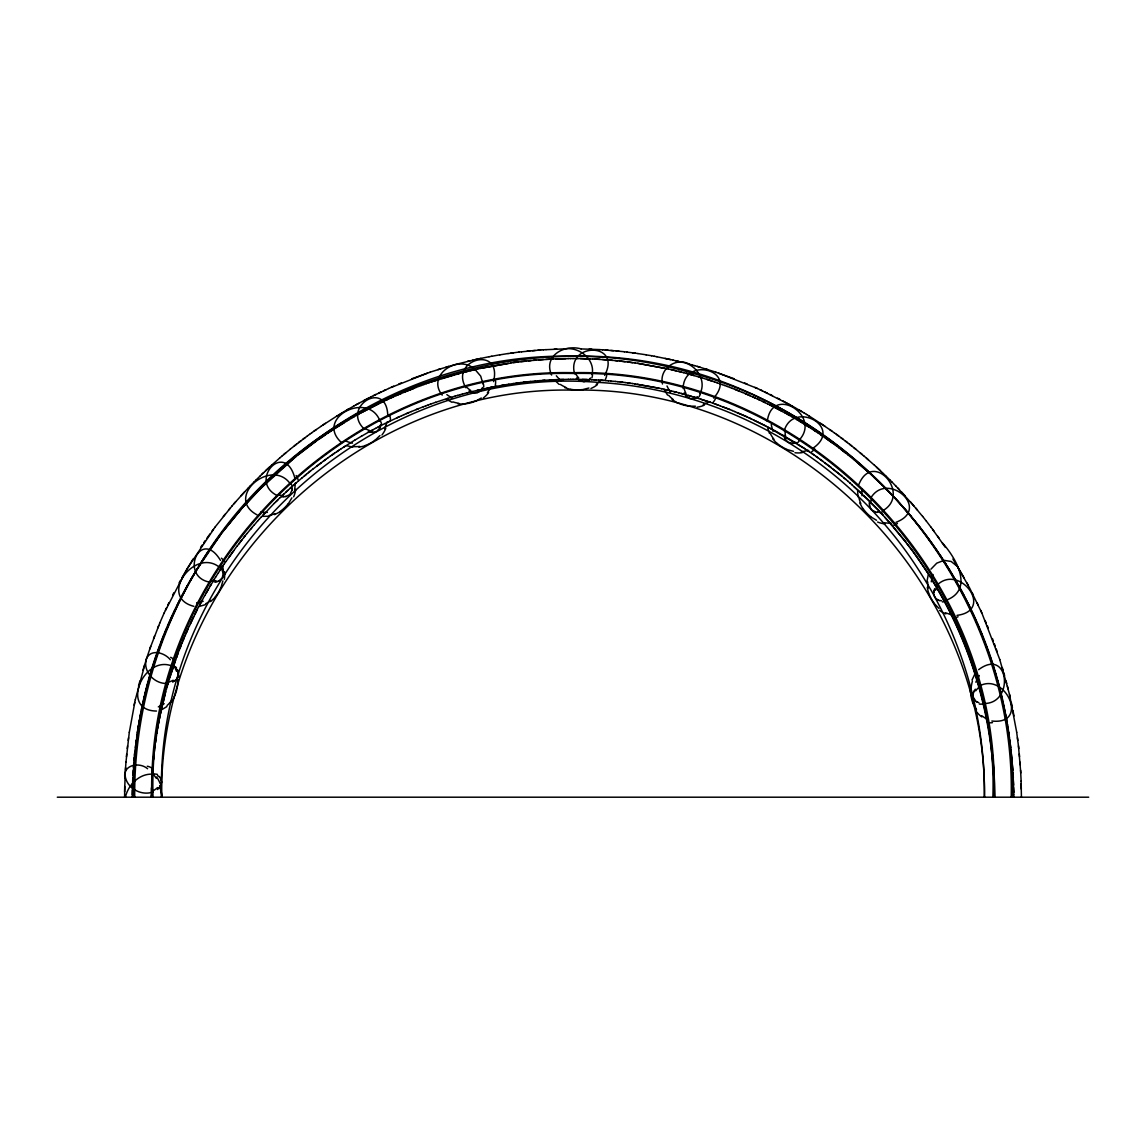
<?xml version="1.0" encoding="UTF-8"?>
<svg xmlns="http://www.w3.org/2000/svg" width="1146" height="1146" viewBox="0 0 1146 1146"><rect width="100%" height="100%" fill="white"/><g stroke="black" fill="none" stroke-linecap="round" stroke-linejoin="round"><path stroke-width="1.5" d="M124.613 797.201L124.699 786.457M1011.216 797.201C1015.385 605.346 877.736 422.416 692.256 373.195C508.681 318.058 296.241 401.544 198.731 566.439M1012.104 797.201C1018.608 560.996 809.248 350.805 573.043 356.234C336.838 350.805 127.478 560.996 133.996 797.201M992.894 797.201C1000.229 570.579 799.607 368.238 572.957 373.467C346.321 368.238 145.685 570.579 153.034 797.201M994.126 797.201C1001.26 570.106 800.166 367.451 573.043 372.694C345.92 367.451 144.826 570.106 151.974 797.201M132.306 797.201L132.764 777.604M151.516 797.201L151.415 787.889M132.32 794.765L132.406 789.895M151.229 797.201L151.258 794.88M124.642 791.829L125.215 772.963M151.587 792.559L151.687 780.856M132.463 787.445L134.197 757.707M151.773 785.554L152.089 773.765M125 778.363C122.092 764.883 139.253 761.488 147.576 768.737M380.529 424.736L380.3 426.441M152.089 778.506L152.619 766.66M125.258 772.963L125.945 762.133M132.95 775.14L133.251 770.184M125.415 770.255L125.587 767.548M857.623 490.316L858.01 496.934M152.518 771.416L153.034 761.889M133.423 767.691L133.81 762.706M927.057 581.022L928.231 574.862M125.974 762.133L129.297 732.28M933.718 592.267C933.603 593.112 933.732 595.146 934.448 596.436C967.854 657.646 985.216 727.481 984.428 797.201C987.064 578.1 792.029 385.228 573 390.141C353.971 385.228 158.95 578.1 161.572 797.201C154.123 564.806 366.204 363.282 597.883 382.363C710.491 388.666 819.189 444.003 890.528 531.372C907.804 551.957 922.315 574.705 935.537 598.011C936.253 598.785 937.127 599.401 938.087 599.845M153.077 764.296L153.507 757.119M134.025 760.213L134.698 752.693M126.432 756.718L126.676 753.996M767.276 421.313C772.103 384.182 822.011 415.941 799.12 440.107M153.521 759.526L153.765 754.727M134.497 755.2L138.122 727.438L144.31 696.825M177.601 685.953L177.759 679.034M127.235 748.567L127.535 745.86M154.022 754.741L154.323 749.928M154.28 752.349L154.939 745.115M135.314 747.665L135.615 745.144M970.605 686.196L970.39 692.155M154.868 747.536L155.612 740.287M128.194 740.416L128.553 737.709M135.93 742.622L136.259 740.101M155.512 742.723L156.343 735.46M869.427 502.063L869.284 503.996M136.618 737.566L136.976 735.044M129.312 732.28L135.285 699.762M156.214 737.895L157.131 730.618M137.362 732.509L137.749 729.973M156.973 733.068L157.976 725.762M291.843 490.603L289.866 494.499L285.698 496.633M138.165 727.424L140.958 712.153M377.922 427.186L384.999 423.519M157.79 728.226L158.893 720.906M158.664 723.37L159.867 716.035M222.911 580.864L220.963 587.626M159.595 718.499L160.898 711.165M141.488 709.589L142.018 707.039M134.125 705.162L134.712 702.455M160.598 713.643L161.987 706.294M142.577 704.489L143.15 701.925M135.3 699.762L146.201 659.609M161.658 708.772L165.64 691.654M294.608 490.202L295.41 482.896M387.176 421.929L384.583 428.79M143.723 699.375L151.258 671.227M784.208 430.824C793.233 399.911 844.144 426.77 813.015 448.186M162.775 703.888L166.299 689.204M493.539 381.618C502.578 344.688 448.874 359.572 465.906 387.778M144.955 694.247L148.292 681.455M138.508 686.282L139.912 680.925M125.401 797.201C128.151 784.48 140.285 772.562 153.951 774.309M592.067 374.599C595.462 359.515 579.246 346.536 564.935 348.928M934.004 590.605L934.692 588.672M166.514 689.247L166.987 686.769M146.201 659.537C142.892 672.158 155.326 684.721 167.889 683.345M167.187 686.812L168.39 681.884M149.009 678.89L149.739 676.326M167.875 684.377L169.121 679.449M142.935 670.224L144.539 664.909M150.498 673.776L163.792 635.572L179.636 600.504M169.322 679.492L170.625 674.579M170.052 677.057L175.51 659.967M152.046 668.677L154.495 660.998M171.585 672.186L178.16 652.69M146.215 659.595L150.685 646.43M482.466 387.506L481.735 389.182M155.355 658.449L156.214 655.899M971.994 680.094L974.659 674.45M149.754 649.051L159.767 623.066M157.102 653.349L159.867 645.714M858.841 484.486C873.109 449.49 911.571 494.198 882.864 510.658M973.412 692.428L973.083 696.997L975.633 700.879M176.556 657.589L179.077 650.269M146.344 659.093C150.398 648.392 164.78 652.59 170.324 659.767M153.564 638.58L154.552 635.987M160.812 643.15L163.778 635.543M179.263 650.312L180.968 645.427M180.194 647.905L181.928 643.021M182.099 643.064L183.919 638.193M157.632 628.209L158.692 625.63M164.795 633.007L166.901 627.994M183.088 640.657L184.936 635.801M159.767 623.052L164.222 612.838M185.093 635.844L188.073 628.61M167.961 625.444L172.43 615.431M186.125 633.452L189.162 626.217M379.77 428.045L376.805 431.397L372.249 432.4M164.222 612.824L187.314 568.43L214.975 527.232M189.319 626.26L193.631 616.691M165.382 610.302L166.557 607.781M190.408 623.882L197.169 609.6M173.576 612.895L174.736 610.403M167.731 605.26L168.935 602.739M291.901 497.837L288.291 503.839M177.143 605.432L188.804 583.343M194.949 614.385L198.373 607.251M172.616 595.232L173.877 592.754M174.178 697.47L171.055 702.326M180.867 597.997L187.4 585.735M198.516 607.308L204.647 595.576M491.577 386.789L487.365 392.749M199.733 604.959L202.226 600.289M604.673 375.358C622.393 341.952 566.095 342.153 574.576 373.868M179.077 582.913L180.409 580.478M204.79 595.634L208.615 588.629M870.903 497.808C887.391 470.705 931.426 508.752 896.014 522.304M181.756 578.057L193.087 559.004M188.761 583.3L194.405 573.673M206.094 593.313L211.322 584.045M699.948 393.622C707.125 380.286 695.55 363.497 681.24 362.122M190.136 580.864L195.837 571.267M974.143 690.895L975.332 689.204M210.09 586.394L215.52 577.197M195.794 571.224L221.092 533.979M212.827 581.81L214.23 579.532M215.634 577.255L218.385 572.685M218.514 572.742L222.553 565.508M219.96 570.493L224.315 563.732M160.211 786.543L161.701 782.102L160.282 777.933M930.939 569.175L936.755 563.173L944.018 560.337L951.166 561.483L957.397 566.453L969.545 587.841L981.778 612.824L999.799 659.609M209.689 549.679C160.569 622.163 134.053 709.646 134.698 797.201M200.593 547.387L202.14 545.095M590.505 378.008L589.545 379.197M224.43 563.789L225.834 561.511M209.489 549.965L221.035 533.921L240.732 509.769M203.702 542.817L205.263 540.554M225.948 561.569L236.893 546.241M206.853 538.305L210.076 533.85M229.028 557.171L233.755 550.624M211.681 531.615L213.314 529.409M689.319 364.142C675.854 356.778 658.864 369.141 662.488 384.01M214.961 527.203L232.065 505.945M236.993 546.298L245.23 535.612M238.626 544.149L241.949 539.895M224.473 529.423L240.66 509.698L262.09 486.95M243.625 537.775L246.934 533.506M223.355 516.402L225.074 514.282M247.02 533.578L252.149 527.289M480.804 390.528L477.08 392.949L472.439 392.734M228.541 510.07L230.289 507.993M250.487 529.409L253.911 525.226M379.956 435.552L375 440.336M232.051 505.916L235.618 501.833M233.827 503.853L244.7 491.792M253.997 525.298L257.478 521.158M242.537 507.563L256.031 492.952M257.564 521.215L259.283 519.138M601.521 379.856L596.164 384.426M259.368 519.195L261.102 517.118M713.643 398.063C738.798 369.943 683.632 355.976 683.131 388.551M241.018 495.745L248.396 487.867M214.732 597.768L210.52 601.607M261.173 517.19L274.195 503.38M158.993 788.09L157.446 789.508M263.007 515.184L264.855 513.193M248.381 487.838L250.258 485.933M250.243 485.89L254.011 482.079M258.008 490.918L295.897 456.624M253.997 482.051L255.902 480.174M294.665 477.395C284.136 440.078 247.994 481.449 277.418 495.674M274.266 503.438L279.996 497.679M255.887 480.145L259.712 476.407M937.299 584.947C959.718 563.245 994.8 610.503 957.01 615.359M276.186 501.533L278.106 499.627M264.038 484.873L270.184 478.956M259.698 476.364L263.594 472.668M261.632 474.501L271.502 465.319M280.054 497.736L283.921 493.926M265.528 470.777L269.482 467.095M283.979 493.998L291.915 486.606M176.011 679.893L178.547 675.968L178.246 671.628M272.247 477.008L293.62 458.314L316.167 441.181M285.956 492.135L287.947 490.302M271.487 465.276L279.61 458.128M289.952 488.468L293.949 484.801M978.655 669.665C1009.497 646.444 1014.826 705.506 982.724 703.429M293.992 484.858L295.983 483.01M296.026 483.082L298.032 481.248M279.595 458.085L281.672 456.352M298.075 481.306L302.157 477.739M281.658 456.309L290.038 449.375M283.735 454.547L285.812 452.799M697.384 396.688L696.037 397.633M302.2 477.796L310.552 470.891M304.277 476.063L306.369 474.344M290.024 449.332L296.456 444.261M308.475 472.639L312.672 469.215M166.886 706.581L161.873 709.632M298.032 454.747L311.511 444.404M294.293 445.909L307.372 435.981M312.7 469.273L325.607 459.474M298.59 442.542L300.768 440.866M316.969 465.978L321.281 462.726M302.945 439.205L305.151 437.571M307.357 435.938L309.592 434.363M323.459 461.122L327.799 457.899M309.578 434.305L311.827 432.744M313.789 442.743L325.421 434.735M311.798 432.701L316.31 429.564M327.813 457.956L329.991 456.337M314.047 431.111L320.851 426.441M318.387 439.448L332.455 430.051M330.019 456.395L334.417 453.257M332.225 454.847L338.872 450.249M588.127 380.4L583.93 381.761L579.518 380.372M481.291 398.02L475.304 401.387M320.837 426.398L337.082 415.912M336.652 451.81L341.107 448.759M323.129 424.851L325.421 423.318M327.67 433.045L344.344 422.573M709.503 401.601L703.214 404.624M341.121 448.817L354.701 440.179M343.37 447.355L345.619 445.894M380.042 421.141C368.64 390.27 313.904 418.061 341.737 442.8M174.364 681.154L172.645 682.071M334.732 428.418L346.751 421.126M279.638 512.033L274.539 514.64M337.067 415.869L339.445 414.465M339.431 414.408L341.823 413.033M354.716 440.236L361.606 436.096M341.809 412.975L344.201 411.6M346.665 421.026L349.158 419.708M344.187 411.557L353.813 406.056M349.072 419.594L351.564 418.29M346.579 410.153L348.971 408.75M978.67 686.425C1005.243 670.739 1030.053 725.303 991.834 721.02M351.478 418.175L353.985 416.886M361.606 436.153L368.568 432.157M353.899 416.772L358.856 414.15M353.799 406.013L358.684 403.378M358.77 414.035L383.538 401.429M368.568 432.214L373.224 429.607M356.234 404.667L368.525 398.178M361.205 412.689L378.466 403.721M370.889 430.939L375.573 428.36M218.857 581.022L222.281 577.87L223.126 573.587M363.569 400.699L371.003 396.917M375.573 428.418L380.271 425.911M370.989 396.874L388.594 388.523M373.481 395.628L375.974 394.396M384.999 423.576L389.74 421.184M387.362 422.401L399.295 416.729M380.945 402.504L388.537 399.095M378.481 393.178L380.988 391.975M385.944 400.14L393.551 396.817M383.509 390.786L386.044 389.626M396.874 417.889L401.687 415.654M795.868 442.356L794.207 442.958M390.944 397.82L401.1 393.536M388.58 388.465L427.444 373.138M391.13 387.334L393.68 386.202M401.673 415.712L404.08 414.594M395.972 395.585L413.763 388.408M404.065 414.666L408.893 412.531M205.177 604.73L199.476 606.363M406.472 413.62L411.314 411.529M398.808 384.01L401.372 382.936M403.535 392.347L416.299 387.434M411.285 411.586L418.562 408.592M416.113 409.609L423.404 406.715M411.729 378.796L430.079 372.235M416.213 387.305L421.399 385.529M423.375 406.773L425.839 405.813M153.206 791.9C141.545 796.312 126.604 788.333 125.143 775.613M425.811 405.87L428.26 404.91M421.298 385.4L423.934 384.612M428.232 404.968L430.695 404.022M588.915 388.021L582.168 389.74M808.546 450.407L801.398 451.825M423.848 384.483L426.484 383.695M430.667 404.094L435.566 402.318M694.433 398.378L689.949 398.579L686.153 396.144M426.398 383.566L429.048 382.807M428.948 382.678L439.276 379.412M435.537 402.375L447.785 398.321M431.512 381.804L459.775 373.424M430.079 372.178L440.68 368.826M217.024 581.796L214.918 582.297M364.514 445.995L358.899 447.184M438.016 369.599L454.017 364.929M441.74 378.481L454.547 374.685M447.742 398.378L450.22 397.562M450.177 397.619L455.12 396.115M445.995 367.15L448.659 366.376M455.077 396.172L457.569 395.399M457.512 395.47L460.004 394.711M459.961 394.768L462.454 394.038M454.002 364.872L472.825 360.188M457.111 373.983L467.468 371.462M462.411 394.109L467.353 392.749M462.239 372.622L475.146 369.628L480.718 376.16L482.996 383.924M467.296 392.806L472.252 391.502M469.745 392.176L484.471 388.695M467.439 361.391L470.132 360.746M469.932 370.702L477.71 369.055M945.493 600.475C974.716 590.104 956.108 558.073 942.298 542.817M477.08 390.399L479.529 389.826M472.825 360.131L480.933 358.411M475.533 359.515L489.055 356.721M477.624 368.926L508.323 363.411M480.174 368.367L510.858 363.038M484.414 388.752L496.676 386.259M486.849 388.236L494.17 386.775M489.055 356.778L491.763 356.22M491.763 356.277L499.914 354.787M496.605 386.317L508.824 384.211M501.475 385.457L506.331 384.655M499.914 354.859L508.05 353.527M878.982 511.99L877.292 512.119M508.752 384.268L513.68 383.495M508.05 353.584L518.923 352.066M268.522 516.259L262.534 516.345M510.758 362.895L518.45 362.021M513.594 383.552L518.508 382.836M510.772 353.197L513.48 352.825M513.293 362.537L526.014 361.148M516.015 383.208L520.929 382.52M520.843 382.578L528.148 381.69M518.923 352.137L521.631 351.75M520.886 361.577L531.042 360.632M523.249 382.291L525.656 382.005M521.631 351.808L540.64 349.96M528.062 381.747L530.541 381.432M156.515 711.05C118.84 710.592 144.611 653.048 173.189 666.557M527.06 351.22L529.781 350.948M528.435 360.746L536.056 360.188M530.455 381.503L535.34 380.973M532.489 350.69L535.211 350.461M533.449 360.259L550.982 359.185M535.254 381.045L537.732 380.773M695.45 406.214L688.517 406.157M891.201 523.292L884.01 522.82M537.632 380.83L540.11 380.572M537.918 350.232L543.347 349.774M538.448 359.844L543.433 359.472M540.024 380.644L544.88 380.228M542.402 380.458L551.985 379.813M792.445 443.244L788.09 442.299L785.024 438.932M543.333 349.845L546.055 349.602M545.926 359.314L553.461 359.056M546.04 349.673L564.949 348.871M549.521 379.999L554.349 379.698M283.721 496.891L281.701 496.82M553.36 358.927L565.752 358.684M554.249 379.77L556.698 379.613M463.7 404.166L457.942 403.865M554.148 349.258L556.856 349.158M555.824 358.827L568.187 358.655M556.598 379.67L568.416 379.312M558.947 379.584L563.646 379.455M568.087 358.512L570.622 358.641M568.301 379.369L570.737 379.297M570.522 358.497L573.057 358.626M570.636 379.355L573.057 379.283M57.3 797.201L1088.7 797.201M572.957 358.483L575.493 358.641M572.957 379.355L575.392 379.297M575.392 358.497L577.928 358.655M575.278 379.355L577.713 379.312M577.828 358.512L590.19 358.956M577.598 379.369L587.067 379.527M581.065 348.871C563.99 344.115 543.075 356.077 551.613 375.071M580.277 358.555L592.668 359.056M581.051 348.928L599.96 349.602M582.268 379.455L589.431 379.613M589.13 349.158L591.837 349.258M589.316 379.67L591.78 379.698M591.665 379.77L598.885 380.085M592.568 358.927L607.566 359.973M595.032 359.042L600.003 359.314M594.029 379.87L596.393 379.999M599.945 349.673L602.667 349.774M598.756 380.143L603.627 380.4M602.653 349.845L618.94 351.149M602.481 359.472L612.566 360.403M601.134 380.286L606.019 380.572M605.36 350.031L608.068 350.232M605.89 380.644L608.397 380.773M941.654 600.776L939.749 600.447M609.973 360.045L617.594 360.875M608.268 380.83L610.789 380.973M610.789 350.461L613.497 350.69M610.66 381.045L615.588 381.432M614.972 360.489L625.143 361.721M616.204 350.948L624.369 351.75M615.445 381.503L617.981 381.69M620 361.004L632.721 362.68M617.852 381.747L622.794 382.234M620.258 382.005L625.2 382.52M352.81 447.198L346.751 445.694M624.355 351.808L627.091 352.066M627.077 352.137L635.242 353.14M627.564 361.878L635.256 363.038M625.071 382.578L630.028 383.151M627.478 382.893L632.449 383.495M632.506 352.825L637.95 353.527M635.156 362.895L665.84 368.496M632.306 383.552L634.87 383.838M637.935 353.584L646.1 354.787M637.692 363.268L668.405 369.055M634.726 383.896L661.657 388.695M637.162 384.268L659.05 388.236M193.846 606.334C157.532 596.966 194.992 546.943 219.674 567.442M646.086 354.859L651.53 355.718M210.176 582.268C178.561 576.825 200.407 526.945 220.49 560.394M793.533 451.352L786.887 449.504M651.515 355.79L654.237 356.22M952.168 615.073L945.436 612.766M654.223 356.277L656.945 356.721M656.93 356.778L673.175 360.131M875.544 511.947L871.49 509.855M370.459 432.171L368.324 431.541M665.052 358.411L670.453 359.572M661.5 388.752L664.093 389.225M663.935 389.282L668.992 390.342M668.304 368.926L676.097 370.831M570.25 389.411L564.634 387.577M670.868 369.499L681.225 372.092M666.385 389.826L671.427 390.915M673.16 360.188L678.575 361.391M675.854 360.818L681.254 362.064M671.27 390.972L676.326 392.118M678.547 371.318L683.79 372.751M673.719 391.574L678.776 392.749M683.675 372.622L694.032 375.544M678.604 392.806L683.675 394.038M686.239 373.295L701.724 377.822M681.053 393.45L686.11 394.711M689.305 364.199L691.998 364.872M691.983 364.929L694.677 365.617M685.953 394.768L691.009 396.115M694.648 365.674L700.02 367.15M688.388 395.47L698.344 398.321M697.327 366.434L715.935 372.178M699.06 376.905L711.967 381.074M693.287 396.888L710.549 402.318M705.32 368.826L707.97 369.657M706.738 379.283L714.517 381.933M700.621 399.152L712.998 403.163M715.906 372.235L734.285 378.796M714.416 381.804L717.081 382.807M718.542 373.138L757.42 388.465M716.966 382.678L719.631 383.695M719.53 383.566L722.181 384.612M712.812 403.22L717.854 404.91M978.899 702.713L977.022 701.853M722.08 384.483L724.73 385.529M715.247 404.094L720.29 405.813M724.616 385.4L727.28 386.474M727.166 386.345L729.816 387.434M720.103 405.87L729.988 409.552M729.716 387.305L732.351 388.408M722.539 406.773L732.409 410.526M732.251 388.279L739.958 391.431M451.925 402.275L446.381 399.238M734.787 389.268L742.493 392.476M732.208 410.597L734.815 411.529M744.614 382.993L747.178 384.068M734.629 411.586L746.834 416.729M742.393 392.347L750.057 395.714M744.914 393.407L755.085 397.949M737.036 412.589L751.618 418.935M257.019 514.841C224.072 497.264 271.344 457.254 290.225 483.741M754.856 387.377L762.491 390.786M752.464 396.702L760.085 400.255M759.941 389.669L789.752 404.71M757.477 398.966L765.084 402.633M749.026 417.889L765.843 425.911M876.504 520.27L870.688 516.803M764.984 392.032L767.505 393.221M753.796 420.109L775.226 430.867L795.983 442.972M987.308 719.502L981.635 715.663M762.477 401.315L767.562 403.85M770.012 394.439L772.504 395.671M767.462 403.721L772.519 406.314M769.94 404.953L782.374 411.471M470.777 392.061L469 390.958M777.504 398.135L779.968 399.41M774.882 407.46L784.824 412.804M676.971 402.719L672.1 399.553M767.992 427.186L805.022 448.759M782.432 400.699L792.173 406.056M784.709 412.689L792.13 416.886M787.159 414.035L789.594 415.396M792.201 406.013L801.799 411.6M157.518 775.57L159.122 776.687M792.015 416.772L794.55 418.29M794.436 418.175L796.957 419.708M799.435 410.153L804.177 413.033M796.857 419.594L801.77 422.573M799.263 421.026L808.933 427.014M804.206 412.975L806.54 414.465M806.569 414.408L808.904 415.912M804.062 423.934L811.296 428.518M808.933 415.869L825.134 426.441M798.031 444.462L809.491 451.739M811.182 428.418L818.359 433.159M813.545 429.936L815.895 431.483M820.579 423.318L834.173 432.744M807.028 450.306L813.932 454.79M818.244 433.045L823.014 436.325M820.579 434.62L832.24 442.843M811.483 453.315L818.33 457.899M829.704 429.521L831.953 431.111M825.235 437.815L834.517 444.505M815.895 456.395L822.699 461.05M834.202 432.701L838.628 435.981M820.278 459.532L831.323 467.554M836.437 434.305L847.381 442.585M559.133 384.397L554.664 380.143M834.417 444.404L836.795 446.195M840.863 437.571L843.055 439.205M824.633 462.726L841.88 476.005M836.68 446.095L839.058 447.9M838.944 447.8L847.997 454.847M845.232 440.866L851.693 445.952M841.193 449.504L845.662 452.985M475.189 369.671C458.601 353.355 425.925 375.215 442.213 395.126M849.573 444.218L855.947 449.375M833.214 469.273L846.035 479.486M847.882 454.747L854.601 460.219M853.856 447.613L864.313 456.352M364.557 429.32C340.276 407.117 387.262 378.08 387.806 416.428M854.486 460.119L867.493 471.335M860.188 452.799L862.279 454.547M843.714 477.796L848.097 481.248M856.664 461.938L869.613 473.241M938.975 608.426L934.205 603.498M864.342 456.309L874.498 465.319M847.839 481.306L850.146 483.01M866.405 458.085L868.453 459.861M849.888 483.082L852.18 484.801M851.922 484.858L862.207 493.926M853.942 486.663L870 501.461M874.527 465.276L882.406 472.668M869.485 473.155L871.705 475.16M776.702 443.258L772.776 438.932M577.999 379.197L576.739 377.836M876.518 467.095L880.472 470.777M871.59 475.074L882.005 484.959M873.667 477.008L875.745 478.956M882.42 472.639L886.273 476.407M863.898 495.86L879.483 511.159M877.807 480.919L879.856 482.881M886.302 476.364L890.098 480.174M881.89 484.873L884.024 486.95M176.255 668.677L177.429 670.095M883.91 486.878L886.03 488.97M890.113 480.145L891.989 482.079M871.648 503.438L883.194 515.127M885.915 488.884L891.975 495.086M892.003 482.051L895.742 485.933M151.773 772.16L156.429 778.406M895.771 485.89L913.921 505.945M889.898 492.952L895.885 499.212M897.633 487.838L899.481 489.786M871.361 509.726L869.47 505.844M881.059 513.193L892.218 525.226M901.329 491.763L904.982 495.745M895.757 499.14L897.805 501.303M897.69 501.232L899.725 503.409M884.726 517.19L905.942 541.958M899.596 503.323L907.245 511.918M903.392 507.563L909.093 514.067M910.397 501.805L922.616 516.445M893.679 527.346L912.46 550.553L930.609 577.197M908.964 514.01L910.912 516.244M915.711 507.993L917.459 510.07M910.798 516.173L916.313 522.82M667.588 395.141L664.193 389.712M922.645 516.402L926.011 520.714M916.198 522.748L919.851 527.246M917.96 524.954L921.585 529.481M926.04 520.685L931.025 527.232M921.456 529.423L925.023 533.979M907.288 544.149C963.242 615.846 994.241 706.308 994.886 797.201M931.039 527.203L945.393 547.401M924.894 533.921L926.727 536.242M932.686 529.409L934.319 531.615M926.584 536.185L933.345 545.396M928.274 538.448L931.583 543.032M937.557 536.056L939.147 538.305M933.216 545.324L934.964 547.702M934.835 547.645L936.568 550.023M976.55 709.847L973.169 703.773A14.325 5.386 76.4 0 1 970.605 692.327M936.44 549.965L938.159 552.343M938.015 552.286L941.281 557.028M939.591 554.635L944.347 561.741M862.48 508.136L859.815 503.037M944.204 561.698L945.851 564.119M945.708 564.061L950.278 571.267M952.913 559.004L964.23 578.071M685.022 394.654L684.133 392.935M947.198 566.439L951.71 573.673M931.684 579.532C971.923 644.568 993.869 720.734 994.399 797.201M951.567 573.616L953.143 576.08M952.999 576.023L954.546 578.486M954.403 578.444L957.311 583.343M173.547 664.179L176.441 671.141M955.793 580.864L963.944 595.576M222.009 570.278L222.754 571.94M958.529 585.735L959.861 588.17M966.923 582.913L968.241 585.362M961.193 590.62L966.479 600.504M972.109 592.754L973.369 595.232M966.322 600.461L968.943 605.46M967.568 602.939L970.146 607.953M977.065 602.724L978.269 605.246M969.989 607.91L971.35 610.431M971.178 610.403L973.67 615.431M972.352 612.895L974.816 617.938M980.618 610.302L981.764 612.838M769.467 433.417L767.534 427.286M974.659 617.909L975.934 620.444M975.776 620.416L978.14 625.472M976.879 622.923L979.214 627.994M985.13 620.502L986.233 623.066M979.042 627.965L980.26 630.515M987.308 625.63L988.368 628.209M980.102 630.486L982.323 635.572M981.134 633.007L983.325 638.107M983.153 638.078L988.998 653.349M984.142 640.614L985.116 643.15M992.436 638.58L993.41 641.187M986.061 645.699L990.76 658.449M994.37 643.794L995.315 646.416M996.246 649.051L997.149 651.673M989.714 655.884L992.45 663.563M991.433 660.984L994.069 668.677M159.638 785.712L161.257 792.76M928.532 592.998L927.257 587.382M999.785 659.595L1009.483 694.361L1016.703 732.28M993.081 666.098L995.616 673.791M994.671 671.212L998.538 684.019M1002.277 667.559L1003.065 670.224M784.351 437.199L783.964 435.308M996.189 676.326L999.885 689.147M1003.839 672.903L1004.612 675.567M1006.073 680.925L1006.79 683.603M999.026 686.569L1001.174 694.261M222.696 566.081L223.599 572.785M1007.477 686.282L1008.165 688.975M1000.343 691.697L1002.406 699.375M291.686 487.079L291.944 488.869M1001.59 696.811L1006.646 719.803M1009.468 694.361L1010.084 697.055M1002.779 701.925L1007.549 724.888M1011.288 702.455L1012.419 707.87M1012.964 710.577L1013.995 715.992M1006.89 722.338L1008.394 729.973M1007.764 727.424L1008.795 732.509M1008.566 732.509L1009.168 735.044M1016.674 732.28L1018.794 748.567M1008.953 735.044L1009.54 737.58M1009.311 737.566L1010.228 742.637M1009.669 740.101L1010.844 747.665M1017.433 737.709L1017.791 740.416M1010.314 745.144L1012.147 760.213M1018.45 745.86L1020.785 772.963M1010.901 750.186L1012.921 770.184M1019.31 753.996L1019.568 756.718M1012.119 762.706L1013.351 777.604M1020.026 762.133L1020.227 764.84M1012.835 772.662L1013.651 784.996M1020.585 770.255L1021.143 781.071M1013.222 780.068L1013.823 792.33M1021.1 781.071L1021.43 797.201M1021.186 783.764L1021.315 789.15M1013.479 787.445L1013.852 794.765M1013.608 794.765L1013.881 797.201M992.479 722.639A119.428 32.976 67.1 0 1 988.468 722.639M975.69 690.866A73.602 24.252 85.1 0 1 978.827 687.442M973.527 692.714A23.249 8.251 79 0 1 974.229 691.153M977.065 702.097A23.493 8.366 72.8 0 1 975.69 701.237M982.896 703.916A75.536 25.327 69.3 0 1 979.3 704.045M975.848 682.199A112.136 29.123 90 0 1 979.3 675.538M971.192 687.314A37.016 11.575 80.6 0 1 972.424 681.211M981.836 716.909A39.279 13.064 73.5 0 1 976.593 711.881M958.07 616.777A119.671 33.635 52 0 1 954.088 617.809M935.537 590.305A74.648 24.138 70.3 0 1 937.743 585.95M933.918 592.525A23.092 8.079 64 0 1 934.162 590.82M939.763 600.662A23.636 8.294 57.9 0 1 938.216 600.175M945.779 600.891A75.794 25.011 54.3 0 1 942.399 601.951M931.297 581.81A111.893 29.753 74.9 0 1 933.016 574.504M928.088 588.185A36.887 11.746 65.5 0 1 927.744 581.953M934.248 603.34A14.296 5.458 61.4 0 1 928.819 593.198M945.937 613.898A38.749 13.136 58.5 0 1 939.519 610.345M897.447 523.421A119.915 34.194 36.9 0 1 893.78 525.455M870.673 503.466A74.375 23.665 55.3 0 1 871.605 498.696M869.742 506.002A23.378 8.036 49.2 0 1 869.513 504.197M877.478 512.319A23.378 8.122 43 0 1 875.788 512.262M883.222 510.958A74.633 24.367 39.6 0 1 880.185 512.993M862.021 495.788A113.382 30.784 59.9 0 1 861.978 488.74M860.804 503.581A36.772 11.904 50.5 0 1 858.884 497.651M870.673 516.645A14.296 5.515 46.3 0 1 862.795 508.251M884.798 523.794A38.878 13.351 43.4 0 1 877.592 522.032M814.749 448.931A120.158 34.595 21.8 0 1 811.626 451.839M785.569 436.354A74.089 23.264 40.3 0 1 785.153 431.512M785.339 439.018A23.221 7.907 34.2 0 1 784.623 437.342M794.422 443.101A23.522 8.079 28.1 0 1 792.803 443.488M799.507 440.293A74.891 24.209 24.6 0 1 797.186 443.044M773.034 431.297A113.153 31.271 44.8 0 1 771.258 424.493M773.951 439.29A37.03 12.105 35.5 0 1 770.513 433.89M786.743 449.304A14.296 5.558 31.2 0 1 776.988 443.216M802.401 452.57A39.007 13.523 28.3 0 1 794.937 452.742M715.591 398.35A118.282 34.366 6.9 0 1 713.156 402.26M685.996 393.536A73.817 22.949 25.4 0 1 684.277 388.995M686.468 396.158A23.078 7.793 19.3 0 1 685.322 394.725M696.281 397.734A23.665 8.079 13.2 0 1 694.834 398.522M700.335 393.694A75.149 24.152 9.7 0 1 698.874 396.946M670.381 392.09A112.91 31.63 29.6 0 1 667.001 385.973M673.203 399.539A37.216 12.277 20.3 0 1 668.677 395.313M688.331 405.999A14.282 5.601 16.1 0 1 677.329 402.661M704.403 405.082A39.136 13.652 13.1 0 1 697.155 407.202M606.721 375.114A118.525 34.423 -8.2 0 1 605.303 379.541M578.73 377.936A73.545 22.734 10.5 0 1 575.822 374.011M579.876 380.329A22.934 7.721 4.5 0 1 578.386 379.24M589.646 379.355A23.364 7.965 -1.6 0 1 588.528 380.415M592.453 374.57A73.874 23.708 -5.2 0 1 591.88 377.865M561.096 380.816A112.637 31.83 14.5 0 1 556.326 375.773M565.78 387.319A37.102 12.291 5.2 0 1 560.351 384.397M582.053 389.626A14.311 5.615 1 0 1 570.479 389.239M597.438 384.569A39.265 13.709 -2 0 1 590.935 388.494M495.545 380.816A118.769 34.265 -23.3 0 1 495.244 385.457M470.791 390.5A74.533 23.035 -4.5 0 1 467.138 387.592M472.696 392.591A23.164 7.807 -10.4 0 1 471.063 391.961M481.979 389.124A23.507 8.022 -16.5 0 1 481.191 390.442M483.325 383.795A74.132 23.88 -20.1 0 1 483.684 387.119M452.67 398.249A112.423 31.873 -0.6 0 1 446.825 394.596M458.873 403.292A36.987 12.248 -10 0 1 452.914 401.888M475.06 401.344A14.282 5.587 -14.2 0 1 463.886 403.936M488.654 392.562A38.735 13.523 -17.1 0 1 483.268 398.034M389.597 415.067A119.012 33.95 -38.5 0 1 390.457 419.622M370.043 430.681A74.261 23.049 -19.4 0 1 365.703 428.819M372.464 432.185A23.02 7.807 -25.3 0 1 370.702 432.013M380.501 426.427A23.651 8.137 -31.4 0 1 380.1 427.902M380.3 420.969A74.404 24.166 -35 0 1 381.561 424.077M352.495 443.13A112.193 31.716 -15.8 0 1 345.963 441.124M359.744 446.396A36.858 12.148 -25.1 0 1 353.67 446.582M374.842 440.293A14.282 5.558 -29.3 0 1 364.729 445.694M385.801 428.26A38.864 13.466 -32.2 0 1 381.976 434.964M296.112 475.547A119.256 33.492 -53.6 0 1 298.06 479.716M283.119 495.545A73.989 23.178 -34.3 0 1 278.406 494.871M285.913 496.347A23.292 7.95 -40.1 0 1 284.036 496.648M292.13 488.712A23.407 8.151 -46.2 0 1 292.144 490.33M290.411 483.526A74.662 24.539 -49.9 0 1 292.502 486.19M267.405 512.391A111.95 31.4 -30.9 0 1 260.643 512.147M275.183 513.609A37.116 12.09 -40.1 0 1 269.224 515.399M288.119 503.839A14.296 5.515 -44.4 0 1 279.681 511.732M295.682 489.342A38.993 13.365 -47.3 0 1 293.663 496.82M221.422 558.174A119.499 32.905 -68.6 0 1 224.329 561.655M216.021 580.592A75.02 23.751 -49.1 0 1 210.95 581.194M218.9 580.736A23.135 8.008 -55.1 0 1 217.153 581.509M222.897 571.754A23.536 8.309 -61.2 0 1 223.341 573.301M219.788 567.213A74.92 24.983 -64.9 0 1 222.553 569.247M203.186 601.278A111.706 30.928 -46 0 1 196.654 602.81M210.878 600.447A37.001 11.89 -55.2 0 1 205.635 603.727M220.748 587.755A14.268 5.444 -59.5 0 1 214.703 597.467M224.43 571.653A39.122 13.222 -62.4 0 1 224.372 579.389M170.654 657.317A119.743 32.26 -83.7 0 1 174.278 659.895M173.161 680.237A74.748 24.052 -64 0 1 168.362 682.114M176.011 679.592A22.992 8.079 -70 0 1 174.521 680.781M177.501 669.866A23.679 8.48 -76.1 0 1 178.361 671.241M173.232 666.313A75.178 25.484 -79.9 0 1 176.498 667.559M164.165 703.687A111.477 30.34 -61.1 0 1 158.32 706.881M171.126 701.123A37.188 11.775 -70.3 0 1 167.058 705.506M177.429 686.153A14.268 5.358 -74.6 0 1 174.12 697.097M176.942 669.837A38.892 12.921 -77.4 0 1 178.762 677.157M161.428 792.602A14.44 5.816 89.7 0 1 161.787 797.186M156.587 776.988A38.004 12.477 87.7 0 1 160.168 783.706M147.261 766.244A120.001 31.572 81.3 0 1 151.329 767.748M157.546 787.574A74.476 24.395 -79 0 1 153.349 790.625M160.125 786.271A23.221 8.294 -85 0 1 159.036 787.717M159.136 776.472A23.378 8.509 88.9 0 1 160.268 777.532M153.936 774.08A75.435 26.014 85.1 0 1 157.475 774.438"/></g></svg>
